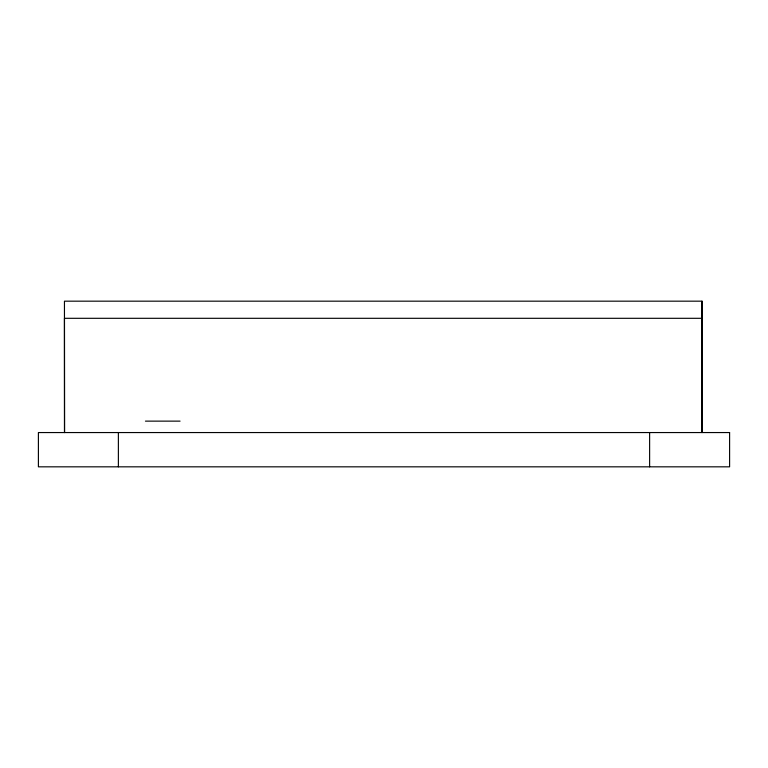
<?xml version="1.0" encoding="UTF-8"?>
<svg xmlns="http://www.w3.org/2000/svg" width="768" height="768" viewBox="0 0 768 768"><rect width="100%" height="100%" fill="white"/><g stroke="black" fill="none" stroke-linecap="round" stroke-linejoin="round"><path stroke-width="1.15" d="M701.962 301.171L701.962 432.557L702.058 301.171L64.454 301.171L64.483 432.557M702.058 318.307L64.454 318.307L64.56 432.557M145.44 421.133L180.067 421.133M649.622 432.557L649.622 466.829M118.378 432.557L118.378 466.829M729.6 432.557L38.4 432.557L38.4 466.829L729.6 466.829L729.6 432.557"/></g></svg>
